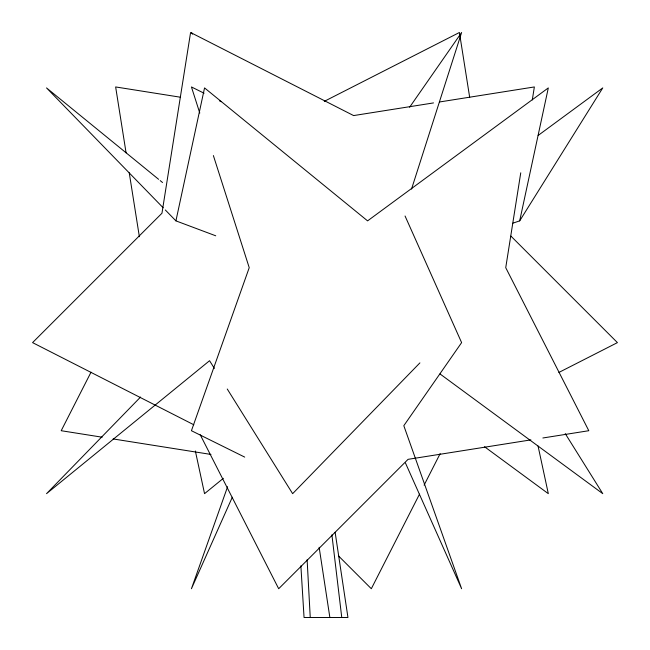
<?xml version="1.0" encoding="UTF-8"?>
<svg xmlns="http://www.w3.org/2000/svg" width="650" height="650" viewBox="0 0 650 650"><rect width="100%" height="100%" fill="white"/><g stroke="black" fill="none" stroke-linecap="round" stroke-linejoin="round"><path stroke-width="0.97" d="M520.756 172.819L505.733 267.678L588.803 430.714L542.872 437.986M532.301 99.929L534.357 86.946L439.497 101.977M215.735 235.796L175.923 220.87L204.547 87.913L367.583 220.87L548.316 87.913L519.683 220.87L512.956 223.145M411.539 189.069L461.614 32.5L409.598 107.266M227.597 486.712L191.433 588.729L232.302 497.234M91.032 372.166L61.197 430.714L102.139 437.198M419.51 494.146L371.321 588.729L338.431 555.847M424.101 485.144L440.164 453.619M519.683 220.87L602.761 87.913L538.159 135.444M140.571 397.036L46.532 493.667L209.568 360.709L214.394 368.428M419.908 362.887L292.638 493.667L227.256 389.017M223.356 478.319L204.547 493.659L195.357 450.994M324.301 101.343L459.412 32.5L469.69 97.403M558.878 372.45L617.427 342.623L510.916 236.104M433.509 102.919L353.624 115.578L190.588 32.5L161.964 213.232L32.573 342.623L193.806 424.775M530.887 439.887L408.07 459.339L278.688 588.729L200.2 434.696M180.546 97.232L115.643 86.946L126.084 152.847M113.116 438.937L210.974 454.439M204.076 93.21L191.433 86.946L199.778 113.043M219.424 100.815L221.236 101.709M244.709 457.104L191.433 430.714L249.226 267.678L213.379 155.569M440.017 373.945L602.761 493.659L565.24 433.615M484.526 446.737L548.316 493.667L538.062 446.038M158.616 179.319L46.532 87.913L163.191 207.797M160.184 180.602L162.541 182.52M165.311 209.974L175.923 220.87M191.433 32.5L192.587 34.157M405.056 216.003L461.614 342.623L403.812 425.693L461.614 588.729L405.47 463.036M129.244 172.819L139.368 236.722M319.142 547.292L329.867 617.5M335.124 532.253L347.953 617.5L304.054 617.5L300.877 565.825M331.898 534.844L341.762 617.5M307.125 559.747L310.245 617.5"/></g></svg>
